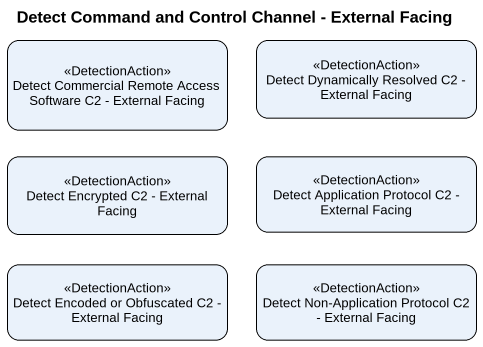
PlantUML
@startuml
title Detect Command and Control Channel - External Facing
hide empty description
state "Detect Commercial Remote Access Software C2 - External Facing" as Detect_Commercial_Remote <<DetectionAction>>
state "Detect Dynamically Resolved C2 - External Facing" as Detect_Dynamically_Resolved <<DetectionAction>>
state "Detect Encrypted C2 - External Facing" as Detect_Encrypted_C2 <<DetectionAction>>
state "Detect Application Protocol C2 - External Facing" as Detect_Application_Protocol <<DetectionAction>>
state "Detect Encoded or Obfuscated C2 - External Facing" as Detect_Encoded_or <<DetectionAction>>
state "Detect Non-Application Protocol C2 - External Facing" as Detect_Non_Application <<DetectionAction>>
@enduml
